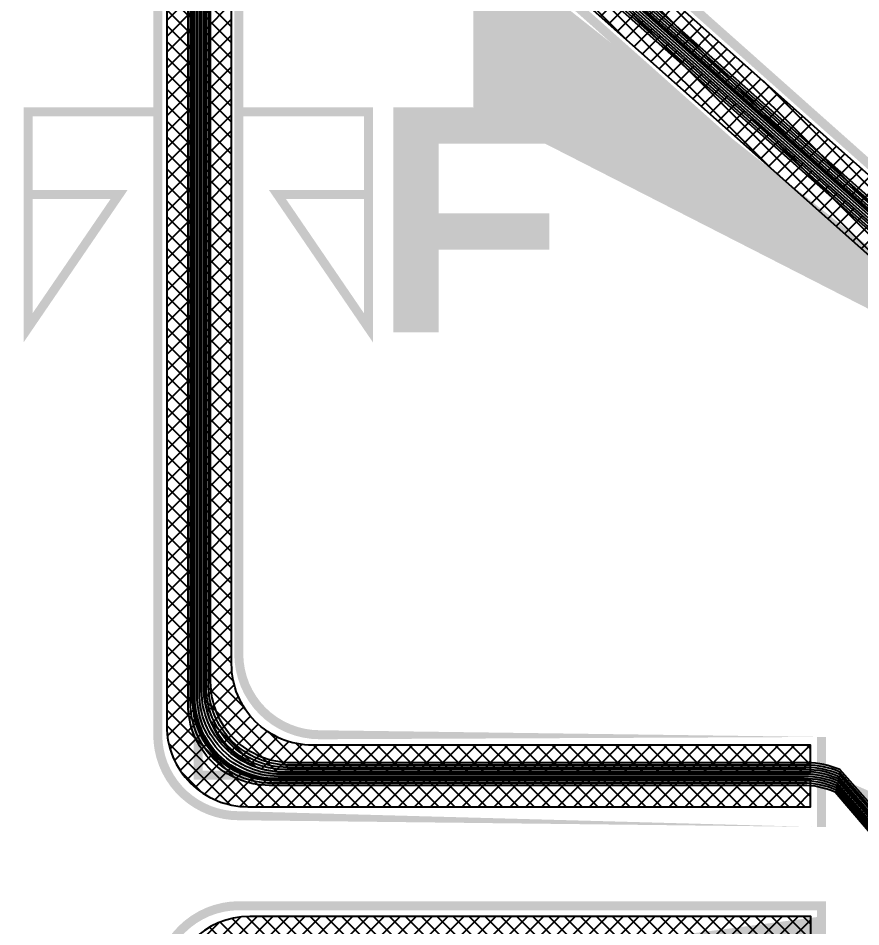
# Model space of a CAD drawing. Header units: metres. Extents: x 531463 to 531851, y 2674174 to 2674494.
# Drawn here: x 531635.87 to 531645.23, y 2674368.89 to 2674378.99 of the extents above; entities that cross this region are included whole.
import ezdxf
from ezdxf.enums import TextEntityAlignment as Align

# ---------------------------------------------------------------- set-up
doc = ezdxf.new("R2010")
doc.units = ezdxf.units.M
doc.header["$MEASUREMENT"] = 0
for name, color, linetype in [('300mm Hume Pipe', 74, 'Continuous'), ('Excavation', 7, 'Continuous'), ('LT Cable(AG) INV to LT Panel BL-03', 2, 'Continuous'), ('Section Marking BL-03', 2, 'Continuous'), ('Trench (AC)-BL03', 14, 'Continuous')]:
    doc.layers.add(name, color=color, linetype=linetype)
doc.styles.add('BoldTextStyle', font='arialbd.ttf')
pattern_1 = [(45, (-1180.811999999802, 322.5), (-0.08838834764831845, 0.08838834764831845), []), (135, (-1180.811999999802, 322.5), (-0.08838834764831845, -0.08838834764831843), [])]

msp = doc.modelspace()

# ---------------------------------------------------------------- hatches: boundary and pattern name
at = {"layer": '300mm Hume Pipe'}
h = msp.add_hatch(dxfattribs=at)
h.set_pattern_fill('ANSI37', color=74)
h.set_pattern_definition(pattern_1)
edge = h.paths.add_edge_path()
edge.add_line((531637.5232843688, 2674382.829486473), (531637.5232843701, 2674371.125132979))
edge.add_arc((531638.4232843701, 2674371.125132979), 0.9000000000232831, 180, 270.0000000074112)
edge.add_line((531638.4232843702, 2674370.225132979), (531644.6761698036, 2674370.225132984))
edge.add_line((531644.6761698036, 2674370.225132984), (531644.6761698036, 2674370.525132983))
edge.add_line((531644.6761698036, 2674370.525132983), (531638.7232843703, 2674370.525132979))
edge.add_arc((531638.7232843701, 2674371.425132979), 0.8999999999068677, 180, 270.00000000741124, ccw=False)
edge.add_line((531637.8232843701, 2674371.425132979), (531637.8232843688, 2674382.829486473))
edge.add_line((531637.8232843688, 2674382.829486473), (531637.5232843688, 2674382.829486473))
edge = h.paths.add_edge_path(flags=17)
edge.add_line((531637.9434409292, 2674382.829486473), (531637.9434409292, 2674371.509195847))
edge.add_arc((531638.8434409291, 2674371.509195847), 0.8999999999068677, 180, 270.0000000815235)
edge.add_line((531638.8434409304, 2674370.609195848), (531644.6761698036, 2674370.609195855))
edge.add_line((531644.6761698036, 2674370.609195855), (531644.6761698036, 2674370.909195855))
edge.add_line((531644.6761698036, 2674370.909195855), (531639.1434409305, 2674370.909195847))
edge.add_arc((531639.1434409291, 2674371.809195847), 0.8999999999068677, 180, 270.0000000889347, ccw=False)
edge.add_line((531638.2434409292, 2674371.809195847), (531638.2434409292, 2674382.829486473))
edge.add_line((531638.2434409292, 2674382.829486473), (531637.9434409292, 2674382.829486473))
h = msp.add_hatch(dxfattribs=at)
h.set_pattern_fill('ANSI37', color=74)
h.set_pattern_definition(pattern_1)
edge = h.paths.add_edge_path()
edge.add_line((531648.2262895743, 2674371.798708546), (531648.5262895741, 2674371.798708546))
edge.add_line((531648.5262895741, 2674371.798708546), (531648.5262895741, 2674373.989289007))
edge.add_arc((531647.626289574, 2674373.989289007), 0.9000000001396984, 0, 48.32874371870346)
edge.add_line((531648.2246597069, 2674374.661563642), (531641.5105955843, 2674380.637537201))
edge.add_arc((531642.1089657171, 2674381.309811835), 0.8999999998521733, 179.9999999703551, 228.3287437045298, ccw=False)
edge.add_line((531641.208965717, 2674381.309811836), (531641.2089657171, 2674382.816203433))
edge.add_line((531641.2089657171, 2674382.816203433), (531640.9089657173, 2674382.816203433))
edge.add_line((531640.9089657173, 2674382.816203433), (531640.9089657172, 2674381.175210654))
edge.add_arc((531641.8089657173, 2674381.175210654), 0.9000000001396984, 179.9999999703551, 228.3287436989939)
edge.add_line((531641.2105955844, 2674380.50293602), (531647.9246597072, 2674374.52696246))
edge.add_arc((531647.3262895743, 2674373.854687826), 0.8999999999295727, -2.9644922960869735e-08, 48.328743698993776, ccw=False)
edge.add_line((531648.2262895743, 2674373.854687825), (531648.2262895743, 2674371.798708546))
edge = h.paths.add_edge_path()
edge.add_line((531640.8249028458, 2674382.764976613), (531640.8249028457, 2674381.137494115))
edge.add_arc((531641.7249028458, 2674381.137494114), 0.9000000001396984, 179.9999999703551, 228.3287436989939)
edge.add_line((531641.1265327128, 2674380.46521948), (531647.8405968356, 2674374.48924592))
edge.add_arc((531647.2422267026, 2674373.816971286), 0.8999999999295727, -2.9644922960869735e-08, 48.328743698993776, ccw=False)
edge.add_line((531648.1422267028, 2674373.816971286), (531648.1422267028, 2674371.798708546))
edge.add_line((531648.1422267028, 2674371.798708546), (531647.8422267027, 2674371.798708546))
edge.add_line((531647.8422267027, 2674371.798708546), (531647.8422267026, 2674373.707169657))
edge.add_arc((531646.9422267023, 2674373.707169656), 0.9000000002561137, 2.964491826418871e-08, 48.33614241089156)
edge.add_line((531647.5405100186, 2674374.379521554), (531640.8266195297, 2674380.353786938))
edge.add_arc((531641.4249028458, 2674381.026138836), 0.9000000003040967, 180.0000000296449, 228.3361424219648, ccw=False)
edge.add_line((531640.5249028457, 2674381.026138836), (531640.5249028457, 2674382.816203433))
edge.add_line((531640.5249028457, 2674382.816203433), (531640.8249028458, 2674382.816203433))
edge.add_line((531640.8249028458, 2674382.816203433), (531640.8249028458, 2674382.764976613))
h = msp.add_hatch(dxfattribs=at)
h.set_pattern_fill('ANSI37', color=74)
h.set_pattern_definition(pattern_1)
edge = h.paths.add_edge_path(flags=17)
edge.add_line((531637.9032984737, 2674338.310283586), (531638.2032978558, 2674338.310283586))
edge.add_line((531638.2032978558, 2674338.310283586), (531638.20579648, 2674367.445210169))
edge.add_arc((531639.1057964766, 2674367.445132985), 0.8999999999569135, 89.99999999258881, 179.9950862955002, ccw=False)
edge.add_line((531639.1057964767, 2674368.345132985), (531644.6782826137, 2674368.345132984))
edge.add_line((531644.6782826137, 2674368.345132984), (531644.6782826137, 2674368.645132984))
edge.add_line((531644.6782826137, 2674368.645132984), (531638.8058221949, 2674368.645132985))
edge.add_arc((531638.8058221947, 2674367.745132985), 0.8999999999068677, 89.99999998517754, 179.9950875109413)
edge.add_line((531637.9058221981, 2674367.74521015), (531637.9032984737, 2674338.310283586))
edge = h.paths.add_edge_path()
edge.add_line((531644.6782826139, 2674368.705132984), (531644.6782826139, 2674369.005132983))
edge.add_line((531644.6782826139, 2674369.005132983), (531638.4457816613, 2674369.005132984))
edge.add_arc((531638.4457816611, 2674368.105132984), 0.8999999999068677, 89.99999998517754, 179.9952226621244)
edge.add_line((531637.5457816643, 2674368.105208027), (531637.5432973616, 2674338.310283586))
edge.add_line((531637.5432973616, 2674338.310283586), (531637.8432967436, 2674338.310283586))
edge.add_line((531637.8432967436, 2674338.310283586), (531637.8457566425, 2674367.805208045))
edge.add_arc((531638.7457566393, 2674367.805132985), 0.8999999998936902, 89.99999998517762, 179.9952215059726, ccw=False)
edge.add_line((531638.7457566395, 2674368.705132984), (531644.6782826139, 2674368.705132984))

# ---------------------------------------------------------------- linework, layer by layer
at = {"layer": '300mm Hume Pipe', "color": 74}
for points in [[(531637.5232843688, 2674382.829486473), (531637.5232843701, 2674371.125132979, 0.414213562368789), (531638.4232843702, 2674370.225132979), (531644.6761698036, 2674370.225132984), (531644.6761698036, 2674370.525132983), (531638.7232843703, 2674370.525132979, -0.4142135623692981), (531637.8232843701, 2674371.425132979), (531637.8232843688, 2674382.829486473)], [(531637.9434409292, 2674382.829486473), (531637.9434409292, 2674371.509195847, 0.4142135627706127), (531638.8434409304, 2674370.609195848), (531644.6761698036, 2674370.609195855), (531644.6761698036, 2674370.909195855), (531639.1434409305, 2674370.909195847, -0.4142135627921673), (531638.2434409292, 2674371.809195847), (531638.2434409292, 2674382.829486473)], [(531640.8249028458, 2674382.764976613), (531640.8249028457, 2674381.137494115, 0.2140562423256003), (531641.1265327128, 2674380.46521948), (531647.8405968356, 2674374.48924592, -0.2140562423092027), (531648.1422267028, 2674373.816971286), (531648.1422267028, 2674371.798708546), (531647.8422267027, 2674371.798708546), (531647.8422267026, 2674373.707169657, 0.2140900045463655), (531647.5405100186, 2674374.379521554), (531640.8266195297, 2674380.353786938, -0.2140900045615197), (531640.5249028457, 2674381.026138836), (531640.5249028457, 2674382.816203433), (531640.8249028458, 2674382.816203433), (531640.8249028458, 2674382.764976613)], [(531648.2262895743, 2674371.798708546), (531648.5262895741, 2674371.798708546), (531648.5262895741, 2674373.989289007, 0.2140562423100663), (531648.2246597069, 2674374.661563642), (531641.5105955843, 2674380.637537201, -0.2140562423329815), (531641.208965717, 2674381.309811836), (531641.2089657171, 2674382.816203433), (531640.9089657173, 2674382.816203433), (531640.9089657172, 2674381.175210654, 0.2140562423301491), (531641.2105955844, 2674380.50293602), (531647.9246597072, 2674374.52696246, -0.2140562423100663), (531648.2262895743, 2674373.854687825)], [(531644.6782826139, 2674368.705132984), (531644.6782826139, 2674369.005132983), (531638.4457816613, 2674369.005132984, 0.4141891411716305), (531637.5457816643, 2674368.105208027), (531637.5432973616, 2674338.310283586), (531637.8432967436, 2674338.310283586), (531637.8457566425, 2674367.805208045, -0.4141891350907431), (531638.7457566395, 2674368.705132984)]]:
    msp.add_lwpolyline(points, format="xyb", close=True, dxfattribs=at)
at = {"layer": 'Excavation', "color": 3, "const_width": 0.1}
for points in [[(531646.6384020942, 2674369.771768927), (531644.798282614, 2674370.575132983), (531637.8732843688, 2674370.575132983), (531637.8732843688, 2674382.916203433)], [(531648.1979354835, 2674370.734471424), (531648.1979354835, 2674374.238423511), (531640.8806116264, 2674380.753225982), (531640.8806116265, 2674382.916203433)]]:
    msp.add_lwpolyline(points, dxfattribs=at)
at = {"layer": 'LT Cable(AG) INV to LT Panel BL-03', "color": 2}
for points in [[(531647.6763580412, 2674369.280238401), (531646.5757639327, 2674369.280238401, -0.2151624988949397), (531645.9009640983, 2674369.584717466), (531644.9939728236, 2674370.612452221, 0.1032748659291951), (531644.6338711366, 2674370.687632983), (531638.885784369, 2674370.687632983, -0.4142135623936106), (531637.9857843688, 2674371.587632983), (531637.9857843688, 2674382.872862782, -0.02139299530927985), (531637.9890765086, 2674382.949771906), (531638.0324922287, 2674383.455969552, 0.02139299530528766), (531638.0357843684, 2674383.532878676), (531638.0357843685, 2674485.592487811, 0.4142135623734262), (531637.1357843685, 2674486.492487811), (531529.9895845181, 2674486.492487811, -0.414213562373095), (531529.0895845181, 2674487.39248781), (531529.0895845181, 2674487.727769276)], [(531647.6763580412, 2674369.305238401), (531646.584003654, 2674369.305238401, -0.2147312547795336), (531645.9101866303, 2674369.608605667), (531644.9991922354, 2674370.637452221, 0.1032748659037654), (531644.6390905486, 2674370.712632983), (531638.9107843688, 2674370.712632983, -0.414213562373095), (531638.0107843687, 2674371.612632983), (531638.0107843687, 2674382.871792642, -0.02139299537587195), (531638.0140765085, 2674382.948701766), (531638.0574922287, 2674383.454899412, 0.02139299537685584), (531638.0607843684, 2674383.531808536), (531638.0607843684, 2674485.617487811, 0.414213562373095), (531637.1607843684, 2674486.517487811), (531627.1655845181, 2674486.517487811, -0.414213562373095), (531626.2655845181, 2674487.417487811), (531626.2655845181, 2674487.727769276)], [(531647.6763580412, 2674369.230238401), (531646.5592563845, 2674369.230238401, -0.2160344713296541), (531645.8824754518, 2674369.536969854), (531644.9835339995, 2674370.562452221, 0.1032748659456602), (531644.6234323125, 2674370.637632983), (531638.8357843689, 2674370.637632983, -0.4142135623934891), (531637.9357843688, 2674371.537632983), (531637.9357843688, 2674382.875003061, -0.02139299535886178), (531637.9390765085, 2674382.951912185), (531637.9824922287, 2674383.458109831, 0.02139299535864674), (531637.9857843685, 2674383.535018955), (531637.9857843685, 2674455.542487811, 0.414213562373095), (531637.0857843684, 2674456.442487811), (531529.9895845181, 2674456.442487811, -0.414213562373095), (531529.0895845181, 2674457.342487811), (531529.0895845181, 2674457.727769276)], [(531647.6763580412, 2674369.255238401), (531646.5675148508, 2674369.255238401, -0.2155968935960983), (531645.8917270558, 2674369.560838825), (531644.9887534116, 2674370.587452221, 0.1032748659374062), (531644.6286517245, 2674370.662632983), (531638.8607843689, 2674370.662632983, -0.4142135623935497), (531637.9607843688, 2674371.562632983), (531637.9607843688, 2674382.873932921, -0.02139299535886178), (531637.9640765085, 2674382.950842045), (531638.0074922288, 2674383.457039692, 0.02139299535864674), (531638.0107843685, 2674383.533948815), (531638.0107843685, 2674455.567487811, 0.414213562373095), (531637.1107843685, 2674456.467487811), (531627.1655845181, 2674456.467487811, -0.414213562373095), (531626.2655845181, 2674457.367487811), (531626.2655845181, 2674457.727769276)], [(531649.6672512618, 2674369.180238401), (531646.5427112067, 2674369.180238401, -0.2169193075640591), (531645.8639283595, 2674369.489261374), (531644.9730951757, 2674370.512452221, 0.1032748659622984), (531644.6129934886, 2674370.587632983), (531638.7857843689, 2674370.587632983, -0.4142135623933694), (531637.8857843687, 2674371.487632983), (531637.8857843687, 2674382.877143339, -0.02139299540844348), (531637.8890765085, 2674382.954052464), (531637.9324922288, 2674383.46025011, 0.02139299541230105), (531637.9357843685, 2674383.537159234), (531637.9357843684, 2674432.992487811, 0.4142135623724179), (531637.0357843684, 2674433.892487811), (531529.9895845181, 2674433.892487811, -0.414213562373095), (531529.0895845181, 2674434.792487811), (531529.0895845181, 2674435.227769276)], [(531649.6672512618, 2674369.205238401), (531646.5509885106, 2674369.205238401, -0.2164752649546951), (531645.8732092361, 2674369.513110666), (531644.9783145875, 2674370.537452221, 0.1032748659539574), (531644.6182129005, 2674370.612632983), (531638.8107843689, 2674370.612632983, -0.414213562393429), (531637.9107843688, 2674371.512632983), (531637.9107843688, 2674382.8760732, -0.02139299535886178), (531637.9140765085, 2674382.952982324), (531637.9574922287, 2674383.45917997, 0.02139299535864674), (531637.9607843684, 2674383.536089094), (531637.9607843684, 2674433.017487811, 0.414213562373095), (531637.0607843684, 2674433.917487811), (531627.1655845181, 2674433.917487811, -0.414213562373095), (531626.2655845181, 2674434.817487811), (531626.2655845181, 2674435.227769276)], [(531649.6672512618, 2674369.130238401), (531646.5261282161, 2674369.130238401, -0.2178172749968657), (531645.8453224238, 2674369.441592945), (531644.9626563517, 2674370.462452221, 0.1032748659251984), (531644.6025546648, 2674370.537632983), (531638.7357843689, 2674370.537632983, -0.4142135623932508), (531637.8357843688, 2674371.437632983), (531637.8357843688, 2674382.879283619, -0.02139299535886178), (531637.8390765085, 2674382.956192743), (531637.8824922288, 2674383.462390389, 0.02139299535864674), (531637.8857843685, 2674383.539299513), (531637.8857843685, 2674410.442487811, 0.414213562373095), (531636.9857843685, 2674411.342487811), (531529.9895845181, 2674411.342487811, -0.414213562373095), (531529.0895845181, 2674412.242487811), (531529.0895845181, 2674412.727769276)], [(531649.6672512618, 2674369.155238401), (531646.5344244491, 2674369.155238401, -0.2173666329270636), (531645.8546327715, 2674369.465422095), (531644.9678757637, 2674370.487452221, 0.1032748659169098), (531644.6077740768, 2674370.562632983), (531638.760784369, 2674370.562632983, -0.4142135623933099), (531637.8607843688, 2674371.462632983), (531637.8607843688, 2674382.87821348, -0.02139299530927985), (531637.8640765086, 2674382.955122604), (531637.9074922287, 2674383.46132025, 0.02139299530452547), (531637.9107843684, 2674383.538229374), (531637.9107843685, 2674410.467487811, 0.4142135623743203), (531637.0107843685, 2674411.367487811), (531594.7735845181, 2674411.367487811, -0.414213562373095), (531593.8735845181, 2674412.26748781), (531593.8735845181, 2674412.727769276)], [(531651.8242512617, 2674369.105238401), (531646.5178224858, 2674369.105238401, -0.2182712683262629), (531645.8359972681, 2674369.417774043), (531644.9574369398, 2674370.437452221, 0.1032748659335312), (531644.5973352528, 2674370.512632983), (531638.7107843689, 2674370.512632983, -0.414213562393192), (531637.8107843688, 2674371.412632983), (531637.8107843688, 2674382.880353759, -0.02139299535886178), (531637.8140765085, 2674382.957262882), (531637.8574922287, 2674383.463460529, 0.02139299535864674), (531637.8607843685, 2674383.540369653), (531637.8607843685, 2674387.917487811, 0.414213562373095), (531636.9607843684, 2674388.817487811), (531623.7687843685, 2674388.817487811, 0.414213562373095), (531622.8687843685, 2674387.917487811), (531622.8687843685, 2674382.217487811, -0.414213562373095), (531621.9687843685, 2674381.317487811), (531529.9895845181, 2674381.317487811, -0.414213562373095), (531529.0895845181, 2674382.217487811), (531529.0895845181, 2674382.727769276)], [(531651.8242512617, 2674369.080238401), (531646.5095072358, 2674369.080238401, -0.218728647877491), (531645.8266572555, 2674369.393965509), (531644.9522175278, 2674370.412452221, 0.1032748659419083), (531644.5921158408, 2674370.487632983), (531638.6857843689, 2674370.487632983, -0.4142135623931337), (531637.7857843688, 2674371.387632983), (531637.7857843688, 2674382.881423898, -0.02139299535886178), (531637.7890765085, 2674382.958333022), (531637.8324922287, 2674383.464530668, 0.02139299535864674), (531637.8357843684, 2674383.541439792), (531637.8357843684, 2674387.892487811, 0.414213562373095), (531636.9357843684, 2674388.792487811), (531623.7937843686, 2674388.792487811, 0.414213562373095), (531622.8937843685, 2674387.892487811), (531622.8937843685, 2674359.692487811, -0.414213562373095), (531621.9937843685, 2674358.792487811), (531594.7735845181, 2674358.792487811, -0.414213562373095), (531593.8735845181, 2674359.692487811), (531593.8735845181, 2674360.227769276)], [(531651.8242512617, 2674369.055238402), (531646.5011824452, 2674369.055238402, -0.2191894490344296), (531645.8173023389, 2674369.370167465), (531644.9469981159, 2674370.387452221, 0.1032748659503297), (531644.5868964288, 2674370.462632983), (531638.6607843689, 2674370.462632983, -0.4142135623930754), (531637.7607843687, 2674371.362632983), (531637.7607843687, 2674382.882494037, -0.02139299540844348), (531637.7640765085, 2674382.959403161), (531637.8074922288, 2674383.465600808, 0.02139299541725513), (531637.8107843685, 2674383.542509932), (531637.8107843684, 2674387.867487811, 0.4142135623665691), (531636.9107843684, 2674388.767487811), (531623.8187843686, 2674388.767487811, 0.414213562373095), (531622.9187843686, 2674387.867487811), (531622.9187843686, 2674359.667487811, -0.414213562373095), (531622.0187843685, 2674358.767487811), (531529.9895845181, 2674358.767487811, -0.414213562373095), (531529.0895845181, 2674359.667487811), (531529.0895845181, 2674360.227769276)]]:
    msp.add_lwpolyline(points, format="xyb", dxfattribs=at)
at = {"layer": 'LT Cable(AG) INV to LT Panel BL-03', "color": 5}
for points in [[(531652.7082512617, 2674369.92945629), (531649.2229354836, 2674369.92945629, -0.4142135623503636), (531648.3229354835, 2674370.82945629), (531648.3229354835, 2674373.890770753, 0.2140186322185252), (531648.0214023169, 2674374.562959305), (531641.3071447931, 2674380.540836239, -0.2140186322327757), (531641.0056116264, 2674381.213024791), (531641.0056116265, 2674382.8569097, -0.0288996156858555), (531641.0116149466, 2674382.960688003), (531641.0672810485, 2674383.440222824, 0.02889961570054691), (531641.0732843686, 2674383.544001128), (531641.0732843685, 2674485.354987811, -0.414213562373427), (531641.9732843685, 2674486.254987811), (531686.7729842182, 2674486.254987811, 0.414213562373095), (531687.6729842182, 2674487.154987811), (531687.6729842182, 2674487.727769276)], [(531652.7082512617, 2674369.95445629), (531649.2479354836, 2674369.95445629, -0.4142135623503636), (531648.3479354836, 2674370.85445629), (531648.3479354836, 2674373.901985358, 0.214018632209244), (531648.0464023169, 2674374.57417391), (531641.3321447931, 2674380.552050845, -0.2140186322231835), (531641.0306116265, 2674381.224239396), (531641.0306116266, 2674382.855463511, -0.02889961568572617), (531641.0366149467, 2674382.959241814), (531641.0922810485, 2674383.438776636, 0.02889961570054713), (531641.0982843686, 2674383.542554939), (531641.0982843685, 2674485.329987811, -0.4142135623734271), (531641.9982843685, 2674486.229987811), (531783.9489842182, 2674486.229987811, 0.414213562373095), (531784.8489842182, 2674487.129987811), (531784.8489842182, 2674487.727769276)], [(531652.7082512617, 2674369.879456291), (531649.1729354835, 2674369.879456291, -0.4142135623503636), (531648.2729354835, 2674370.77945629), (531648.2729354835, 2674373.868341543, 0.2140186322185252), (531647.9714023168, 2674374.540530095), (531641.257144793, 2674380.518407029, -0.214018632232603), (531640.9556116264, 2674381.190595581), (531640.9556116265, 2674382.859802077, -0.02889961568610807), (531640.9616149466, 2674382.963580381), (531641.0172810485, 2674383.443115202, 0.02889961570066358), (531641.0232843686, 2674383.546893505), (531641.0232843684, 2674455.404987811, -0.4142135623735637), (531641.9232843685, 2674456.304987811), (531686.7729842182, 2674456.304987811, 0.414213562373095), (531687.6729842182, 2674457.20498781), (531687.6729842182, 2674457.727769276)], [(531652.7082512617, 2674369.90445629), (531649.1979354835, 2674369.90445629, -0.4142135623503636), (531648.2979354835, 2674370.80445629), (531648.2979354835, 2674373.879556148, 0.2140186322185252), (531647.9964023168, 2674374.5517447), (531641.2821447931, 2674380.529621634, -0.2140186322326889), (531640.9806116264, 2674381.201810186), (531640.9806116265, 2674382.858355888, -0.02889961568598262), (531640.9866149466, 2674382.962134192), (531641.0422810485, 2674383.441669013, 0.0288996157006638), (531641.0482843686, 2674383.545447316), (531641.0482843685, 2674455.379987811, -0.4142135623735638), (531641.9482843685, 2674456.279987811), (531783.9489842182, 2674456.279987811, 0.414213562373095), (531784.8489842182, 2674457.179987811), (531784.8489842182, 2674457.727769276)], [(531650.7672512616, 2674369.829456291), (531649.1229354836, 2674369.829456291, -0.4142135623503636), (531648.2229354836, 2674370.729456291), (531648.2229354836, 2674373.845912333, 0.2140186322185252), (531647.9214023169, 2674374.518100885), (531641.2071447931, 2674380.495977819, -0.2140186322324344), (531640.9056116265, 2674381.168166371), (531640.9056116266, 2674382.862694454, -0.02889961568635341), (531640.9116149467, 2674382.966472758), (531640.9672810485, 2674383.446007579, 0.02889961570026357), (531640.9732843686, 2674383.549785883), (531640.9732843686, 2674432.954987811, -0.414213562373095), (531641.8732843687, 2674433.854987811), (531686.7729842182, 2674433.854987811, 0.414213562373095), (531687.6729842182, 2674434.754987811), (531687.6729842182, 2674435.227769276)], [(531650.7672512616, 2674369.854456291), (531649.1479354836, 2674369.854456291, -0.4142135623503636), (531648.2479354836, 2674370.754456291), (531648.2479354836, 2674373.857126938, 0.2140186322185252), (531647.9464023169, 2674374.52931549), (531641.2321447931, 2674380.507192424, -0.2140186322325182), (531640.9306116265, 2674381.179380976), (531640.9306116266, 2674382.861248265, -0.02889961568623174), (531640.9366149467, 2674382.965026569), (531640.9922810486, 2674383.44456139, 0.02889961570026357), (531640.9982843687, 2674383.548339694), (531640.9982843687, 2674432.929987811, -0.414213562373095), (531641.8982843687, 2674433.829987811), (531783.9489842182, 2674433.829987811, 0.414213562373095), (531784.8489842182, 2674434.729987811), (531784.8489842182, 2674435.227769276)], [(531648.6981633109, 2674369.825203961, -0.3015862789084595), (531648.1479354835, 2674370.654456291), (531648.1479354835, 2674373.812268518, 0.2140186322185252), (531647.8464023168, 2674374.48445707), (531641.132144793, 2674380.462334004, -0.2140186322321887), (531640.8306116264, 2674381.134522555), (531640.8306116265, 2674382.86703302, -0.02889961568670842), (531640.8366149466, 2674382.970811324), (531640.8922810485, 2674383.450346145, 0.02889961570026357), (531640.8982843686, 2674383.554124448), (531640.8982843686, 2674410.529987811, -0.414213562373095), (531641.7982843686, 2674411.429987811), (531654.3809842182, 2674411.429987811, 0.414213562373095), (531655.2809842182, 2674412.32998781), (531655.2809842182, 2674412.727769276)], [(531650.7672512616, 2674369.779456291), (531649.0729354835, 2674369.779456291, -0.4142135623503636), (531648.1729354835, 2674370.679456291), (531648.1729354835, 2674373.823483123, 0.2140186322185252), (531647.8714023168, 2674374.495671675), (531641.1571447931, 2674380.473548609, -0.2140186322322695), (531640.8556116264, 2674381.14573716), (531640.8556116265, 2674382.865586831, -0.02889961568659175), (531640.8616149466, 2674382.969365135), (531640.9172810485, 2674383.448899956, 0.02889961570026357), (531640.9232843686, 2674383.55267826), (531640.9232843686, 2674410.504987811, -0.414213562373095), (531641.8232843686, 2674411.404987811), (531719.1649842182, 2674411.404987811, 0.414213562373095), (531720.0649842182, 2674412.304987811), (531720.0649842182, 2674412.727769276)], [(531650.7672512616, 2674369.804456291), (531649.0979354836, 2674369.804456291, -0.4142135623503636), (531648.1979354835, 2674370.704456291), (531648.1979354835, 2674373.834697728, 0.2140186322185252), (531647.8964023169, 2674374.50688628), (531641.1821447931, 2674380.484763214, -0.2140186322323515), (531640.8806116264, 2674381.156951766), (531640.8806116265, 2674382.864140643, -0.02889961568647352), (531640.8866149466, 2674382.967918946), (531640.9422810485, 2674383.447453768, 0.02889961570026357), (531640.9482843686, 2674383.551232071), (531640.9482843686, 2674410.479987811, -0.414213562373095), (531641.8482843686, 2674411.379987811), (531783.9489842182, 2674411.379987811, 0.414213562373095), (531784.8489842182, 2674412.279987811), (531784.8489842182, 2674412.727769276)], [(531648.698163311, 2674369.722426389, -0.3259988777103935), (531648.0729354835, 2674370.579456291), (531648.0729354835, 2674373.778624703, 0.2140186322185252), (531647.7714023169, 2674374.450813254), (531641.0571447931, 2674380.428690189, -0.2140186322319514), (531640.7556116264, 2674381.10087874), (531640.7556116265, 2674382.871371586, -0.02889961568704855), (531640.7616149466, 2674382.975149889), (531640.8172810485, 2674383.454684711, 0.02889961570026357), (531640.8232843686, 2674383.558463014), (531640.8232843686, 2674388.104987811, -0.414213562373095), (531641.7232843686, 2674389.004987811), (531690.3572843681, 2674389.004987811, -0.414213562373095), (531691.2572843682, 2674388.104987811), (531691.2572843682, 2674382.404987811, 0.414213562373095), (531692.1572843682, 2674381.504987811), (531783.9489842182, 2674381.504987811, 0.414213562373095), (531784.8489842182, 2674382.404987811), (531784.8489842182, 2674382.727769276)], [(531648.6981633109, 2674369.755847639, -0.3179111484360685), (531648.0979354836, 2674370.604456291), (531648.0979354836, 2674373.789839308, 0.2140186322185252), (531647.7964023169, 2674374.462027859), (531641.0821447931, 2674380.439904794, -0.2140186322320295), (531640.7806116265, 2674381.112093345), (531640.7806116266, 2674382.869925397, -0.02889961568693676), (531640.7866149467, 2674382.973703701), (531640.8422810485, 2674383.453238522, 0.02889961570026357), (531640.8482843686, 2674383.557016826), (531640.8482843686, 2674388.079987811, -0.414213562373095), (531641.7482843687, 2674388.979987811), (531690.3322843681, 2674388.979987811, -0.414213562373095), (531691.2322843681, 2674388.079987811), (531691.2322843681, 2674359.879987811, 0.414213562373095), (531692.1322843682, 2674358.979987811), (531719.1649842182, 2674358.979987811, 0.414213562373095), (531720.0649842182, 2674359.879987811), (531720.0649842182, 2674360.227769276)], [(531648.6981633109, 2674369.790097586, -0.3097769471170886), (531648.1229354836, 2674370.629456291), (531648.1229354836, 2674373.801053913, 0.2140186322185252), (531647.8214023169, 2674374.473242464), (531641.1071447931, 2674380.451119399, -0.2140186322321086), (531640.8056116265, 2674381.12330795), (531640.8056116266, 2674382.868479209, -0.02889961568682331), (531640.8116149467, 2674382.972257512), (531640.8672810486, 2674383.451792333, 0.02889961570026357), (531640.8732843687, 2674383.555570637), (531640.8732843687, 2674388.054987811, -0.414213562373095), (531641.7732843687, 2674388.954987811), (531690.3072843681, 2674388.954987811, -0.414213562373095), (531691.2072843681, 2674388.054987811), (531691.2072843681, 2674359.854987811, 0.414213562373095), (531692.1072843681, 2674358.954987811), (531783.9489842182, 2674358.954987811, 0.414213562373095), (531784.8489842182, 2674359.854987811), (531784.8489842182, 2674360.227769276)]]:
    msp.add_lwpolyline(points, format="xyb", dxfattribs=at)
at = {"layer": 'Section Marking BL-03', "color": 94, "lineweight": 35, "true_color": 0x00a500, "const_width": 0.1}
for points in [[(531637.3732843688, 2674377.947668208), (531635.9832843688, 2674377.947668208), (531635.9832843688, 2674375.547668208), (531636.9932843688, 2674377.027668208), (531635.9832843688, 2674377.027668208)], [(531638.3732843688, 2674377.947668208), (531639.7632843688, 2674377.947668208), (531639.7632843688, 2674375.547668208), (531638.7532843688, 2674377.027668208), (531639.7632843688, 2674377.027668208)]]:
    msp.add_lwpolyline(points, dxfattribs=at)
at = {"layer": 'Trench (AC)-BL03', "const_width": 0.1}
for points in [[(531637.4232843688, 2674382.916203433), (531637.4232843701, 2674371.025132979, 0.414213562368404), (531638.3232843702, 2674370.125132979), (531644.798282614, 2674370.125132984), (531644.7982826139, 2674371.025132983), (531639.2232843701, 2674371.025132979, -0.4142135623721557), (531638.32328437, 2674371.925132979), (531638.3232843688, 2674382.916203433)], [(531647.599151671, 2674374.206306071), (531640.5793954391, 2674380.452741982, -0.2124726228145605), (531640.4306116266, 2674380.787060406), (531640.4306116266, 2674382.916203433), (531641.3306116266, 2674382.916203433), (531641.3306116267, 2674381.121232381, 0.2124726227902704), (531641.4793954395, 2674380.786913957), (531648.499151671, 2674374.540478046, -0.212472622813343), (531648.6479354837, 2674374.206159622), (531648.6479354836, 2674371.698708546), (531647.7479354836, 2674371.698708546), (531647.7479354836, 2674373.871987647, 0.2124726228154971)], [(531637.4232843685, 2674338.190283586), (531637.4257916694, 2674368.225208116, -0.4141891120428178), (531638.3257916664, 2674369.125132984), (531644.798282614, 2674369.125132984), (531644.7982826139, 2674368.225132984), (531639.2257861859, 2674368.225132985, 0.4141884118590964), (531638.3257861892, 2674367.325210268), (531638.3232843685, 2674338.190283586)]]:
    msp.add_lwpolyline(points, format="xyb", close=True, dxfattribs=at)

# ---------------------------------------------------------------- texts
at = {"layer": 'Section Marking BL-03', "color": 94, "true_color": 0x00a500, "style": 'BoldTextStyle'}
msp.add_text('F', height=2.5, dxfattribs=at).set_placement((531640.8732843688, 2674376.747668208), align=Align.MIDDLE_CENTER)

doc.saveas('drawing.dxf')
